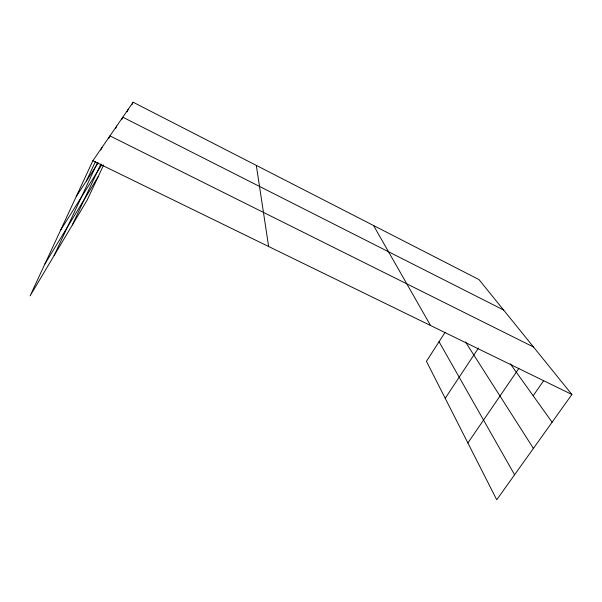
<?xml version="1.0" encoding="UTF-8"?>
<svg xmlns="http://www.w3.org/2000/svg" width="602" height="602" viewBox="0 0 602 602"><rect width="100%" height="100%" fill="white"/><g stroke="black" fill="none" stroke-linecap="round" stroke-linejoin="round"><path stroke-width="0.9" d="M445.134 332.251L426.434 361.328L496.725 499.78L571.9 394.491L479.004 279.591L133.102 102.22L92.866 160.734L30.1 295.86L87.094 200.233L103.664 164.925M86.379 180.999L95.357 161.712M100.827 149.981L101.994 147.46M54.075 255.632L97.554 162.465M108.789 138.377L109.955 135.886L533.507 347.008M115.592 128.482L116.758 125.991M72.338 224.99L100.94 163.91M121.642 119.685L122.808 117.194L503.603 310.022M127.045 111.837L128.226 109.316M131.943 104.703L133.102 102.22M44.924 263.947L98.096 176.8M60.606 230.182L101.761 164.737M76.243 196.523L98.261 162.803M445.209 398.321L478.5 347.986M467.882 442.967L518.901 368.364M533.154 395.747L543.681 380.667M92.866 160.734L571.9 394.491M510.308 363.819L552.109 422.213M465.496 341.959L533.41 448.4M373.571 225.532L430.558 325.524M439.039 341.725L514.59 474.76M256.317 165.399L268.635 246.504"/></g></svg>
